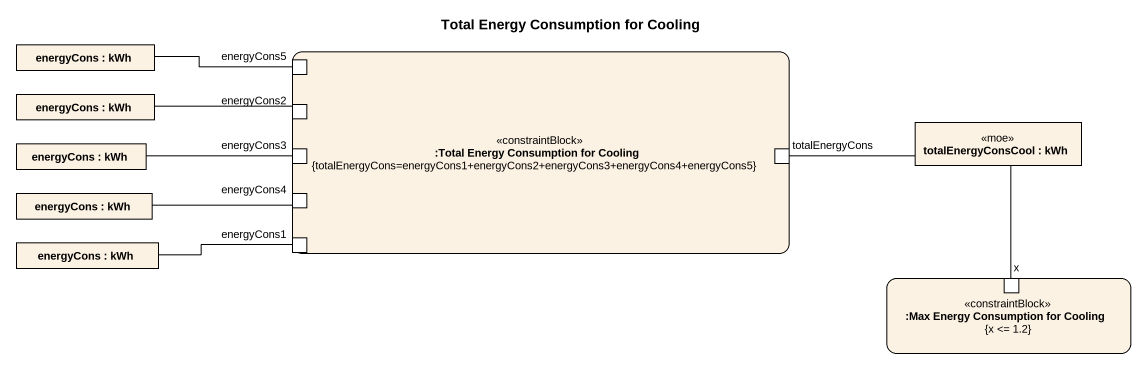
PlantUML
@startuml
title Total Energy Consumption for Cooling
rectangle "energyCons : kWh" as energyCons
rectangle ":Total Energy Consumption for Cooling\n{totalEnergyCons=energyCons1+energyCons2+energyCons3+energyCons4+energyCons5}" as Total_Energy_Consumption <<constraintBlock>> {
  port energyCons5
  port energyCons2
  port energyCons3
  port totalEnergyCons
  port energyCons4
  port energyCons1
}
rectangle "energyCons : kWh" as energyCons_2
rectangle "totalEnergyConsCool : kWh" as totalEnergyConsCool <<moe>>
rectangle "energyCons : kWh" as energyCons_3
rectangle "energyCons : kWh" as energyCons_4
rectangle "energyCons : kWh" as energyCons_5
rectangle ":Max Energy Consumption for Cooling\n{x <= 1.2}" as Max_Energy_Consumption_for <<constraintBlock>> {
  port "x" as x_
}
energyCons -right- energyCons5
energyCons_2 -right- energyCons2
energyCons_3 -right- energyCons3
totalEnergyCons -right- totalEnergyConsCool
energyCons_4 -right- energyCons4
energyCons_5 -right- energyCons1
x_ -up- totalEnergyConsCool
@enduml
